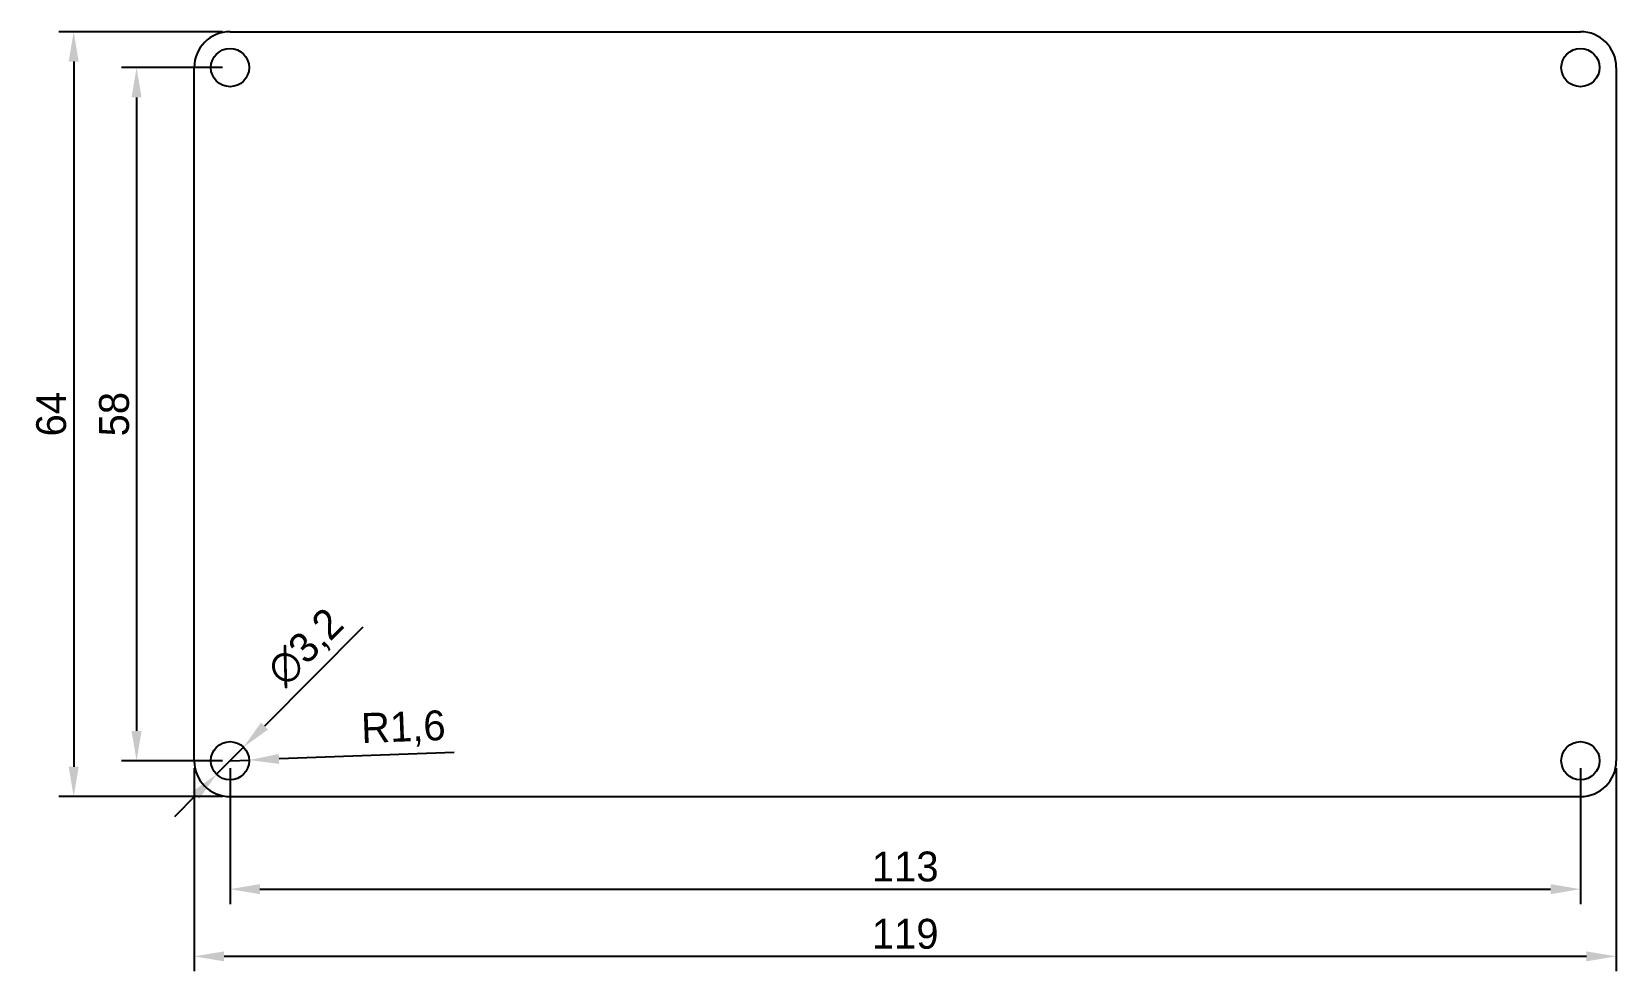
# Model space of a CAD drawing. Header units: millimetres. Extents: x 28 to 161, y 29 to 107.
import ezdxf

# ---------------------------------------------------------------- set-up
doc = ezdxf.new("R2010")
doc.units = ezdxf.units.MM
doc.layers.add('KeepOutLayer', color=6, linetype='Continuous')
doc.dimstyles.new('ISO-25', dxfattribs={"dimtxt": 2.5, "dimasz": 2.5, "dimexe": 1.25, "dimexo": 0.625, "dimtad": 1, "dimtxsty": 'Standard', "dimcen": 2.5, "dimadec": 0, "dimazin": 0, "dimtfac": 1, "dimtmove": 0, "dimatfit": 3, "dimfxl": 0, "dimarcsym": 0})

# ---------------------------------------------------------------- blocks, each defined once
blk = doc.blocks.new('*D1')
at = {"color": 0, "lineweight": -2, "transparency": 16777216}
for p, q in [((44.92, 45.56), (44.92, 34.19)), ((157.92, 45.56), (157.92, 34.19)), ((47.42, 35.44), (155.42, 35.44))]:
    blk.add_line(p, q, dxfattribs=at)
at = {"color": 0, "transparency": 16777216}
for points in [[(47.42, 35.86), (47.42, 35.02), (44.92, 35.44)], [(155.42, 35.86), (155.42, 35.02), (157.92, 35.44)]]:
    blk.add_solid(points, dxfattribs=at)
at = {"layer": 'Defpoints', "color": 0, "transparency": 16777216}
for p in [(44.92, 46.18), (157.92, 46.18), (157.92, 35.44)]:
    blk.add_point(p, dxfattribs=at)
at = {"color": 0, "transparency": 16777216, "insert": (101.42, 37.32), "char_height": 2.5, "attachment_point": 5}
blk.add_mtext('113', dxfattribs=at)
blk = doc.blocks.new('*D2')
at = {"color": 0, "lineweight": -2, "transparency": 16777216}
for p, q in [((44.3, 104.18), (35.85, 104.18)), ((37.1, 101.68), (37.1, 48.68)), ((44.3, 46.18), (35.85, 46.18))]:
    blk.add_line(p, q, dxfattribs=at)
at = {"color": 0, "transparency": 16777216}
for points in [[(36.68, 101.68), (37.52, 101.68), (37.1, 104.18)], [(36.68, 48.68), (37.52, 48.68), (37.1, 46.18)]]:
    blk.add_solid(points, dxfattribs=at)
at = {"layer": 'Defpoints', "color": 0, "transparency": 16777216}
for p in [(44.92, 104.18), (37.1, 46.18), (44.92, 46.18)]:
    blk.add_point(p, dxfattribs=at)
at = {"color": 0, "transparency": 16777216, "insert": (35.23, 75.18), "char_height": 2.5, "attachment_point": 5, "rotation": 90}
blk.add_mtext('58', dxfattribs=at)
blk = doc.blocks.new('*D3')
at = {"color": 0, "lineweight": -2, "transparency": 16777216}
for p, q in [((41.92, 45.56), (41.92, 28.57)), ((160.92, 45.56), (160.92, 28.57)), ((44.42, 29.82), (158.42, 29.82))]:
    blk.add_line(p, q, dxfattribs=at)
at = {"color": 0, "transparency": 16777216}
for points in [[(44.42, 30.23), (44.42, 29.4), (41.92, 29.82)], [(158.42, 30.23), (158.42, 29.4), (160.92, 29.82)]]:
    blk.add_solid(points, dxfattribs=at)
at = {"layer": 'Defpoints', "color": 0, "transparency": 16777216}
for p in [(41.92, 46.18), (160.92, 46.18), (160.92, 29.82)]:
    blk.add_point(p, dxfattribs=at)
at = {"color": 0, "transparency": 16777216, "insert": (101.42, 31.69), "char_height": 2.5, "attachment_point": 5}
blk.add_mtext('119', dxfattribs=at)
blk = doc.blocks.new('*D4')
at = {"color": 0, "lineweight": -2, "transparency": 16777216}
for p, q in [((44.3, 107.18), (30.59, 107.18)), ((31.84, 104.68), (31.84, 45.68)), ((44.3, 43.18), (30.59, 43.18))]:
    blk.add_line(p, q, dxfattribs=at)
at = {"color": 0, "transparency": 16777216}
for points in [[(31.42, 104.68), (32.26, 104.68), (31.84, 107.18)], [(31.42, 45.68), (32.26, 45.68), (31.84, 43.18)]]:
    blk.add_solid(points, dxfattribs=at)
at = {"layer": 'Defpoints', "color": 0, "transparency": 16777216}
for p in [(44.92, 107.18), (31.84, 43.18), (44.92, 43.18)]:
    blk.add_point(p, dxfattribs=at)
at = {"color": 0, "transparency": 16777216, "insert": (29.97, 75.18), "char_height": 2.5, "attachment_point": 5, "rotation": 90}
blk.add_mtext('64', dxfattribs=at)
blk = doc.blocks.new('*D5')
at = {"color": 0, "lineweight": -2, "transparency": 16777216}
for p, q in [((56.04, 57.37), (47.81, 49.09)), ((43.79, 45.05), (46.05, 47.32)), ((42.03, 43.28), (40.27, 41.5))]:
    blk.add_line(p, q, dxfattribs=at)
at = {"color": 0, "transparency": 16777216}
for points in [[(47.52, 49.39), (48.11, 48.8), (46.05, 47.32)], [(41.74, 43.57), (42.33, 42.98), (43.79, 45.05)]]:
    blk.add_solid(points, dxfattribs=at)
at = {"layer": 'Defpoints', "color": 0, "transparency": 16777216}
for p in [(46.05, 47.32), (43.79, 45.05)]:
    blk.add_point(p, dxfattribs=at)
at = {"color": 0, "transparency": 16777216, "insert": (51.33, 55.58), "char_height": 2.5, "attachment_point": 5, "rotation": 45.1684}
blk.add_mtext('∅3,2', dxfattribs=at)
blk = doc.blocks.new('*D6')
at = {"color": 0, "lineweight": -2, "transparency": 16777216}
for p, q in [((63.67, 46.88), (49.02, 46.34)), ((44.92, 46.18), (46.52, 46.24))]:
    blk.add_line(p, q, dxfattribs=at)
at = {"color": 0, "transparency": 16777216}
blk.add_solid([(49, 46.75), (49.03, 45.92), (46.52, 46.24)], dxfattribs=at)
at = {"layer": 'Defpoints', "color": 0, "transparency": 16777216}
for p in [(44.92, 46.18), (46.52, 46.24)]:
    blk.add_point(p, dxfattribs=at)
at = {"color": 0, "transparency": 16777216, "insert": (59.43, 48.81), "char_height": 2.5, "attachment_point": 5, "rotation": 2.1263}
blk.add_mtext('R1,6', dxfattribs=at)

msp = doc.modelspace()

# ---------------------------------------------------------------- linework, layer by layer
at = {"layer": 'KeepOutLayer'}
for p, q in [((44.922, 107.184), (157.922, 107.184)), ((41.922, 46.184), (41.922, 104.184)), ((160.922, 104.184), (160.922, 46.184)), ((44.922, 43.184), (154.33, 43.184)), ((154.33, 43.18), (157.922, 43.18))]:
    msp.add_line(p, q, dxfattribs=at)
for centre in [(44.922, 104.184), (157.922, 104.184), (44.922, 46.184), (157.922, 46.184)]:
    msp.add_circle(centre, 1.6, dxfattribs=at)
for centre, start, end in [((44.922, 104.184), 90, 180), ((157.922, 104.184), 0, 90), ((44.922, 46.184), 180, 270), ((157.922, 46.184), 270, 0)]:
    msp.add_arc(centre, 3, start, end, dxfattribs=at)

# ---------------------------------------------------------------- dimensions: what is measured, and where the dimension line sits
for base, p1, p2, picture, middle in [((31.841, 43.184), (44.922, 107.184), (44.922, 43.184), '*D4', (29.966, 75.184)), ((37.101, 46.184), (44.922, 104.184), (44.922, 46.184), '*D2', (35.226, 75.184))]:
    dim = msp.add_linear_dim(base=base, p1=p1, p2=p2, angle=90, dimstyle='ISO-25')
    dim.commit()
    dim.dimension.update_dxf_attribs({"geometry": picture, "text_midpoint": middle})
dim = msp.add_diameter_dim_2p(p1=(43.794, 45.049), p2=(46.05, 47.319), dimstyle='ISO-25')
dim.commit()
dim.dimension.update_dxf_attribs({"geometry": '*D5', "text_midpoint": (51.329, 55.584)})
dim = msp.add_radius_dim(center=(44.922, 46.184), mpoint=(46.521, 46.243), dimstyle='ISO-25')
dim.commit()
dim.dimension.update_dxf_attribs({"geometry": '*D6', "text_midpoint": (59.504, 46.725), "dimtype": 164})
for base, p1, p2, picture, middle in [((160.922, 29.817), (41.922, 46.184), (160.922, 46.184), '*D3', (101.422, 31.692)), ((157.922, 35.44), (44.922, 46.184), (157.922, 46.184), '*D1', (101.422, 37.315))]:
    dim = msp.add_linear_dim(base=base, p1=p1, p2=p2, dimstyle='ISO-25')
    dim.commit()
    dim.dimension.update_dxf_attribs({"geometry": picture, "text_midpoint": middle})

doc.saveas('drawing.dxf')
